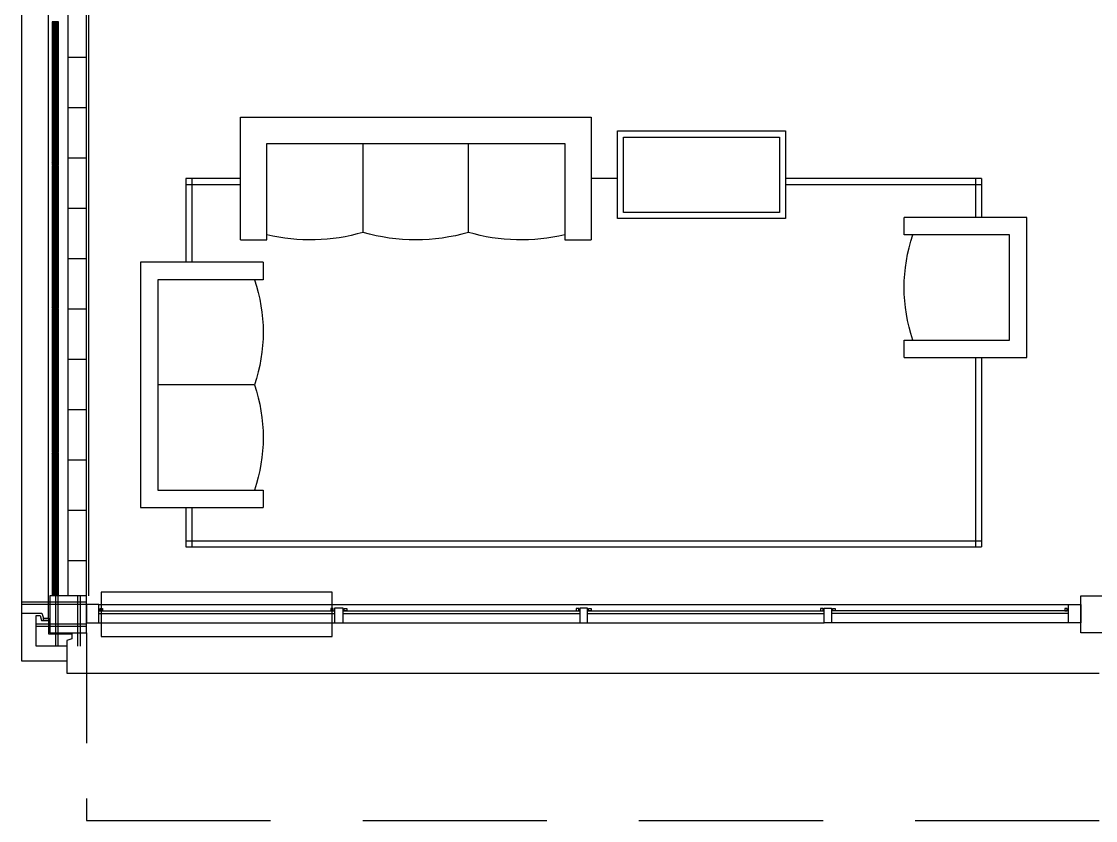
# Model space of a CAD drawing. Extents: x 2217 to 2324, y 363 to 419.
# Drawn here: x 2217.49 to 2226.24, y 375.22 to 381.73 of the extents above; entities that cross this region are included whole.
import ezdxf

# ---------------------------------------------------------------- set-up
doc = ezdxf.new("R2010")
doc.units = 0
doc.header["$LTSCALE"] = 12
doc.header["$MEASUREMENT"] = 0
doc.linetypes.add('HIDDEN', pattern=[0.375, 0.25, -0.125])
doc.layers.get('0').update_dxf_attribs({"linetype": 'CONTINUOUS'})
for name, color, linetype in [('AISLACION', 2, 'CONTINUOUS'), ('CARPINTERIA', 2, 'CONTINUOUS'), ('ESTRUCTURA', 7, 'CONTINUOUS'), ('MUEBLES', 2, 'CONTINUOUS'), ('MURO-INT', 4, 'CONTINUOUS'), ('PREMOLDHORMIGON', 7, 'CONTINUOUS'), ('PROYECCIÓN', 4, 'HIDDEN'), ('VIDRIO', 8, 'CONTINUOUS')]:
    doc.layers.add(name, color=color, linetype=linetype)
pattern_1 = [(315, (0, 0), (0.006187184335, 0.006187184335), []), (45, (0, 0), (-0.006187184335, 0.006187184335), [])]

# ---------------------------------------------------------------- blocks, each defined once
blk = doc.blocks.new('MHPLS514')
for p, q in [((-0.3, -0.65), (-0.3, -0.1)), ((-0.4, -0.7), (-0.3, -0.7)), ((0.3, -0.7), (0.4, -0.7))]:
    blk.add_line(p, q)
for points in [[(-0.4, -0.7), (-0.4, 0), (0.4, 0), (0.4, -0.7)], [(-0.3, -0.7), (-0.3, -0.1), (0.3, -0.1), (0.3, -0.7)]]:
    blk.add_lwpolyline(points)
blk.add_arc((0, 0.225), 0.925, 251.07536, 288.92464)
blk = doc.blocks.new('MHPLS515')
for p, q in [((-0.3, -0.6566), (-0.3, -0.15)), ((0.3, -0.6566), (0.3, -0.15)), ((-0.85, -0.7), (-1, -0.7)), ((1, -0.7), (0.85, -0.7))]:
    blk.add_line(p, q)
for points in [[(1, -0.7), (1, 0), (-1, 0), (-1, -0.7)], [(0.85, -0.7), (0.85, -0.15), (-0.85, -0.15), (-0.85, -0.7)]]:
    blk.add_lwpolyline(points)
for centre, start, end in [((-0.6, 0.3585), 256.33796, 286.46522), ((0, 0.3585), 253.53478, 286.46522), ((0.6, 0.3585), 253.53478, 283.66204)]:
    blk.add_arc(centre, 1.0585, start, end)
blk = doc.blocks.new('MHPLS512')
for p, q in [((0, -0.65), (0, -0.1)), ((-0.7, -0.7), (-0.6, -0.7)), ((0.6, -0.7), (0.7, -0.7))]:
    blk.add_line(p, q)
for points in [[(-0.7, -0.7), (-0.7, 0), (0.7, 0), (0.7, -0.7)], [(-0.6, -0.7), (-0.6, -0.1), (0.6, -0.1), (0.6, -0.7)]]:
    blk.add_lwpolyline(points)
for centre in [(-0.3, 0.225), (0.3, 0.225)]:
    blk.add_arc(centre, 0.925, 251.07536, 288.92464)

msp = doc.modelspace()

# ---------------------------------------------------------------- hatches: boundary and pattern name
at = {"layer": 'AISLACION'}
h = msp.add_hatch(dxfattribs=at)
h.set_pattern_fill('ANSI37', color=8, scale=0.07, angle=-90, style=0)
h.set_pattern_definition(pattern_1)
h.paths.add_polyline_path([(2217.7414, 380.5616), (2217.7922, 380.5616), (2217.7922, 381.7266), (2217.7414, 381.7266)])
h = msp.add_hatch(dxfattribs=at)
h.set_pattern_fill('ANSI37', color=8, scale=0.07, angle=-90, style=0)
h.set_pattern_definition(pattern_1)
h.paths.add_polyline_path([(2217.7414, 379.3916), (2217.7922, 379.3916), (2217.7922, 380.5566), (2217.7414, 380.5566)])
h = msp.add_hatch(dxfattribs=at)
h.set_pattern_fill('ANSI37', color=8, scale=0.07, angle=-90, style=0)
h.set_pattern_definition(pattern_1)
h.paths.add_polyline_path([(2217.7414, 378.2216), (2217.7922, 378.2216), (2217.7922, 379.3866), (2217.7414, 379.3866)])
h = msp.add_hatch(dxfattribs=at)
h.set_pattern_fill('ANSI37', color=8, scale=0.07, angle=-90, style=0)
h.set_pattern_definition(pattern_1)
h.paths.add_polyline_path([(2217.7414, 377.0516), (2217.7922, 377.0516), (2217.7922, 378.2166), (2217.7414, 378.2166)])
at = {"layer": 'MURO-INT'}
h = msp.add_hatch(dxfattribs=at)
h.set_pattern_fill('_U,_O', color=2, scale=0.41, pattern_type=0)
h.set_pattern_definition([(0, (0, 789.7983), (0, -0.41), [])])
h.paths.add_polyline_path([(2218.0214, 377.0491), (2217.8714, 377.0491), (2217.8714, 388.7491), (2218.0214, 388.7491)])

# ---------------------------------------------------------------- linework, layer by layer
at = {"layer": 'AISLACION'}
for points in [[(2217.7414, 380.5616), (2217.7922, 380.5616), (2217.7922, 381.7266), (2217.7414, 381.7266)], [(2217.7414, 379.3916), (2217.7922, 379.3916), (2217.7922, 380.5566), (2217.7414, 380.5566)], [(2217.7414, 378.2216), (2217.7922, 378.2216), (2217.7922, 379.3866), (2217.7414, 379.3866)], [(2217.7414, 377.0516), (2217.7922, 377.0516), (2217.7922, 378.2166), (2217.7414, 378.2166)]]:
    msp.add_lwpolyline(points, close=True, dxfattribs=at)
at = {"layer": 'CARPINTERIA', "color": 8}
msp.add_line((2218.1214, 376.9791), (2226.0214, 376.9791), dxfattribs=at)
at = {"layer": 'CARPINTERIA', "linetype": 'HIDDEN'}
msp.add_lwpolyline([(2220.0214, 377.0791), (2218.1414, 377.0791), (2218.1414, 376.7191), (2220.0214, 376.7191)], close=True, dxfattribs=at)
at = {"layer": 'CARPINTERIA'}
for points in [[(2218.1214, 376.9791), (2218.0214, 376.9791), (2218.0214, 376.8291), (2218.1214, 376.8291)], [(2220.1114, 376.9491), (2220.0414, 376.9491), (2220.0414, 376.8291), (2220.1114, 376.8291)], [(2222.1014, 376.9491), (2222.0414, 376.9491), (2222.0414, 376.8291), (2222.1014, 376.8291)], [(2224.0314, 376.9491), (2224.0914, 376.9491), (2224.0914, 376.8291), (2224.0314, 376.8291)], [(2226.0214, 376.9791), (2226.1214, 376.9791), (2226.1214, 376.8291), (2226.0214, 376.8291)], [(2218.1314, 376.947), (2218.1514, 376.947), (2218.1514, 376.927), (2218.1314, 376.927)], [(2220.0314, 376.947), (2220.0114, 376.947), (2220.0114, 376.927), (2220.0314, 376.927)], [(2220.1214, 376.947), (2220.1414, 376.947), (2220.1414, 376.927), (2220.1214, 376.927)], [(2222.0314, 376.947), (2222.0114, 376.947), (2222.0114, 376.927), (2222.0314, 376.927)], [(2222.1114, 376.947), (2222.1314, 376.947), (2222.1314, 376.927), (2222.1114, 376.927)], [(2224.0214, 376.947), (2224.0014, 376.947), (2224.0014, 376.927), (2224.0214, 376.927)], [(2224.1014, 376.947), (2224.1214, 376.947), (2224.1214, 376.927), (2224.1014, 376.927)], [(2226.0114, 376.947), (2225.9914, 376.947), (2225.9914, 376.927), (2226.0114, 376.927)]]:
    msp.add_lwpolyline(points, close=True, dxfattribs=at)
at = {"layer": 'CARPINTERIA', "color": 8}
for points in [[(2218.1214, 376.8291), (2220.0414, 376.8291)], [(2220.1114, 376.8291), (2222.0414, 376.8291)], [(2222.1014, 376.8291), (2224.0314, 376.8291)], [(2226.0214, 376.8291), (2224.0914, 376.8291)]]:
    msp.add_lwpolyline(points, dxfattribs=at)
at = {"layer": 'ESTRUCTURA'}
for points in [[(2217.7214, 376.7491), (2218.0214, 376.7491), (2218.0214, 377.0491), (2217.7214, 377.0491)], [(2226.1214, 377.0491), (2226.4214, 377.0491), (2226.4214, 376.7491), (2226.1214, 376.7491)]]:
    msp.add_lwpolyline(points, close=True, dxfattribs=at)
at = {"layer": 'MUEBLES'}
for p, q in [((2219.275, 380.4491), (2218.8304, 380.4491)), ((2218.8304, 380.4491), (2218.8304, 379.7684)), ((2222.3464, 380.4491), (2222.1321, 380.4491)), ((2225.3125, 380.4491), (2223.7167, 380.4491)), ((2225.3125, 380.4491), (2225.3125, 380.1334)), ((2225.3125, 378.9905), (2225.3125, 377.4491)), ((2218.8304, 377.7684), (2218.8304, 377.4491)), ((2218.8304, 377.4491), (2225.3125, 377.4491))]:
    msp.add_line(p, q, dxfattribs=at)
at = {"layer": 'MUEBLES', "color": 8}
for p, q in [((2218.8804, 380.4491), (2218.8804, 379.7684)), ((2225.2625, 380.4491), (2225.2625, 380.1334)), ((2219.275, 380.3991), (2218.8304, 380.3991)), ((2225.3125, 380.3991), (2223.7167, 380.3991)), ((2225.2625, 378.9905), (2225.2625, 377.4491)), ((2218.8804, 377.7684), (2218.8804, 377.4491)), ((2218.8304, 377.4991), (2225.3125, 377.4991))]:
    msp.add_line(p, q, dxfattribs=at)
at = {"layer": 'MUEBLES'}
msp.add_lwpolyline([(2222.3464, 380.1233), (2222.3464, 380.8376), (2223.7167, 380.8376), (2223.7167, 380.1233)], close=True, dxfattribs=at)
at = {"layer": 'MUEBLES', "color": 8}
msp.add_lwpolyline([(2222.3964, 380.1733), (2222.3964, 380.7876), (2223.6667, 380.7876), (2223.6667, 380.1733)], close=True, dxfattribs=at)
at = {"layer": 'MURO-INT', "color": 8}
msp.add_line((2218.0414, 377.0491), (2218.0414, 389.0491), dxfattribs=at)
at = {"layer": 'MURO-INT'}
for p, q in [((2217.8714, 377.0491), (2217.8714, 388.7491)), ((2218.0214, 377.0491), (2218.0214, 388.7491)), ((2217.4914, 376.9091), (2217.4914, 376.5191)), ((2217.8614, 376.6391), (2217.8614, 376.4191)), ((2217.4914, 376.5191), (2217.8614, 376.5191)), ((2217.8614, 376.4191), (2226.2714, 376.4191))]:
    msp.add_line(p, q, dxfattribs=at)
at = {"layer": 'PREMOLDHORMIGON', "color": 8}
for p, q in [((2217.7714, 376.6391), (2217.7714, 377.0491)), ((2217.7914, 376.6391), (2217.7914, 377.0491)), ((2217.9514, 376.6391), (2217.9514, 377.0491)), ((2217.9714, 376.6391), (2217.9714, 377.0491)), ((2218.0214, 376.9991), (2217.4914, 376.9991)), ((2218.0214, 376.9791), (2217.4914, 376.9791)), ((2218.0214, 376.8191), (2217.6114, 376.8191)), ((2218.0214, 376.7991), (2217.6114, 376.7991))]:
    msp.add_line(p, q, dxfattribs=at)
at = {"layer": 'PREMOLDHORMIGON'}
for points in [[(2217.7114, 376.8678), (2217.7114, 388.8478), (2217.655, 388.8478), (2217.6429, 388.8891), (2217.4914, 388.8891), (2217.4914, 376.9091), (2217.6578, 376.9091), (2217.67, 376.8678)], [(2217.655, 376.8478), (2217.7114, 376.8478), (2217.7114, 376.7391), (2217.9028, 376.7391), (2217.9028, 376.6991), (2217.8614, 376.687), (2217.8614, 376.6391), (2217.6114, 376.6391), (2217.6114, 376.8891), (2217.6429, 376.8891)]]:
    msp.add_lwpolyline(points, close=True, dxfattribs=at)
at = {"layer": 'PREMOLDHORMIGON', "color": 8}
msp.add_lwpolyline([(2217.67, 376.8678), (2217.7114, 376.8678), (2217.7114, 376.8478), (2217.67, 376.8478)], close=True, dxfattribs=at)
at = {"layer": 'PROYECCIÓN', "ltscale": 0.3}
msp.add_line((2218.0214, 376.7491), (2218.0214, 375.2191), dxfattribs=at)
at = {"layer": 'PROYECCIÓN', "linetype": 'HIDDEN', "ltscale": 0.5}
msp.add_line((2218.0214, 375.2191), (2242.6914, 375.2191), dxfattribs=at)
at = {"layer": 'VIDRIO'}
for points in [[(2218.1214, 376.927), (2220.0414, 376.927)], [(2218.1214, 376.907), (2220.0414, 376.907)], [(2220.1114, 376.927), (2222.0414, 376.927)], [(2220.1114, 376.907), (2222.0414, 376.907)], [(2222.1014, 376.927), (2224.0314, 376.927)], [(2222.1014, 376.907), (2224.0314, 376.907)], [(2226.0214, 376.927), (2224.0914, 376.927)], [(2226.0214, 376.907), (2224.0914, 376.907)]]:
    msp.add_lwpolyline(points, dxfattribs=at)

# ---------------------------------------------------------------- block references
at = {"layer": 'MUEBLES', "xscale": -1.428571428571429, "yscale": 1.428571428571429, "zscale": 1.428571428571429}
msp.add_blockref('MHPLS515', (2220.7035, 380.9491), dxfattribs=at)
for name, p, rotation in [('MHPLS514', (2225.6826, 379.562), 270), ('MHPLS512', (2218.4602, 378.7684), 90)]:
    msp.add_blockref(name, p, dxfattribs=dict(at, rotation=rotation))

doc.saveas('drawing.dxf')
